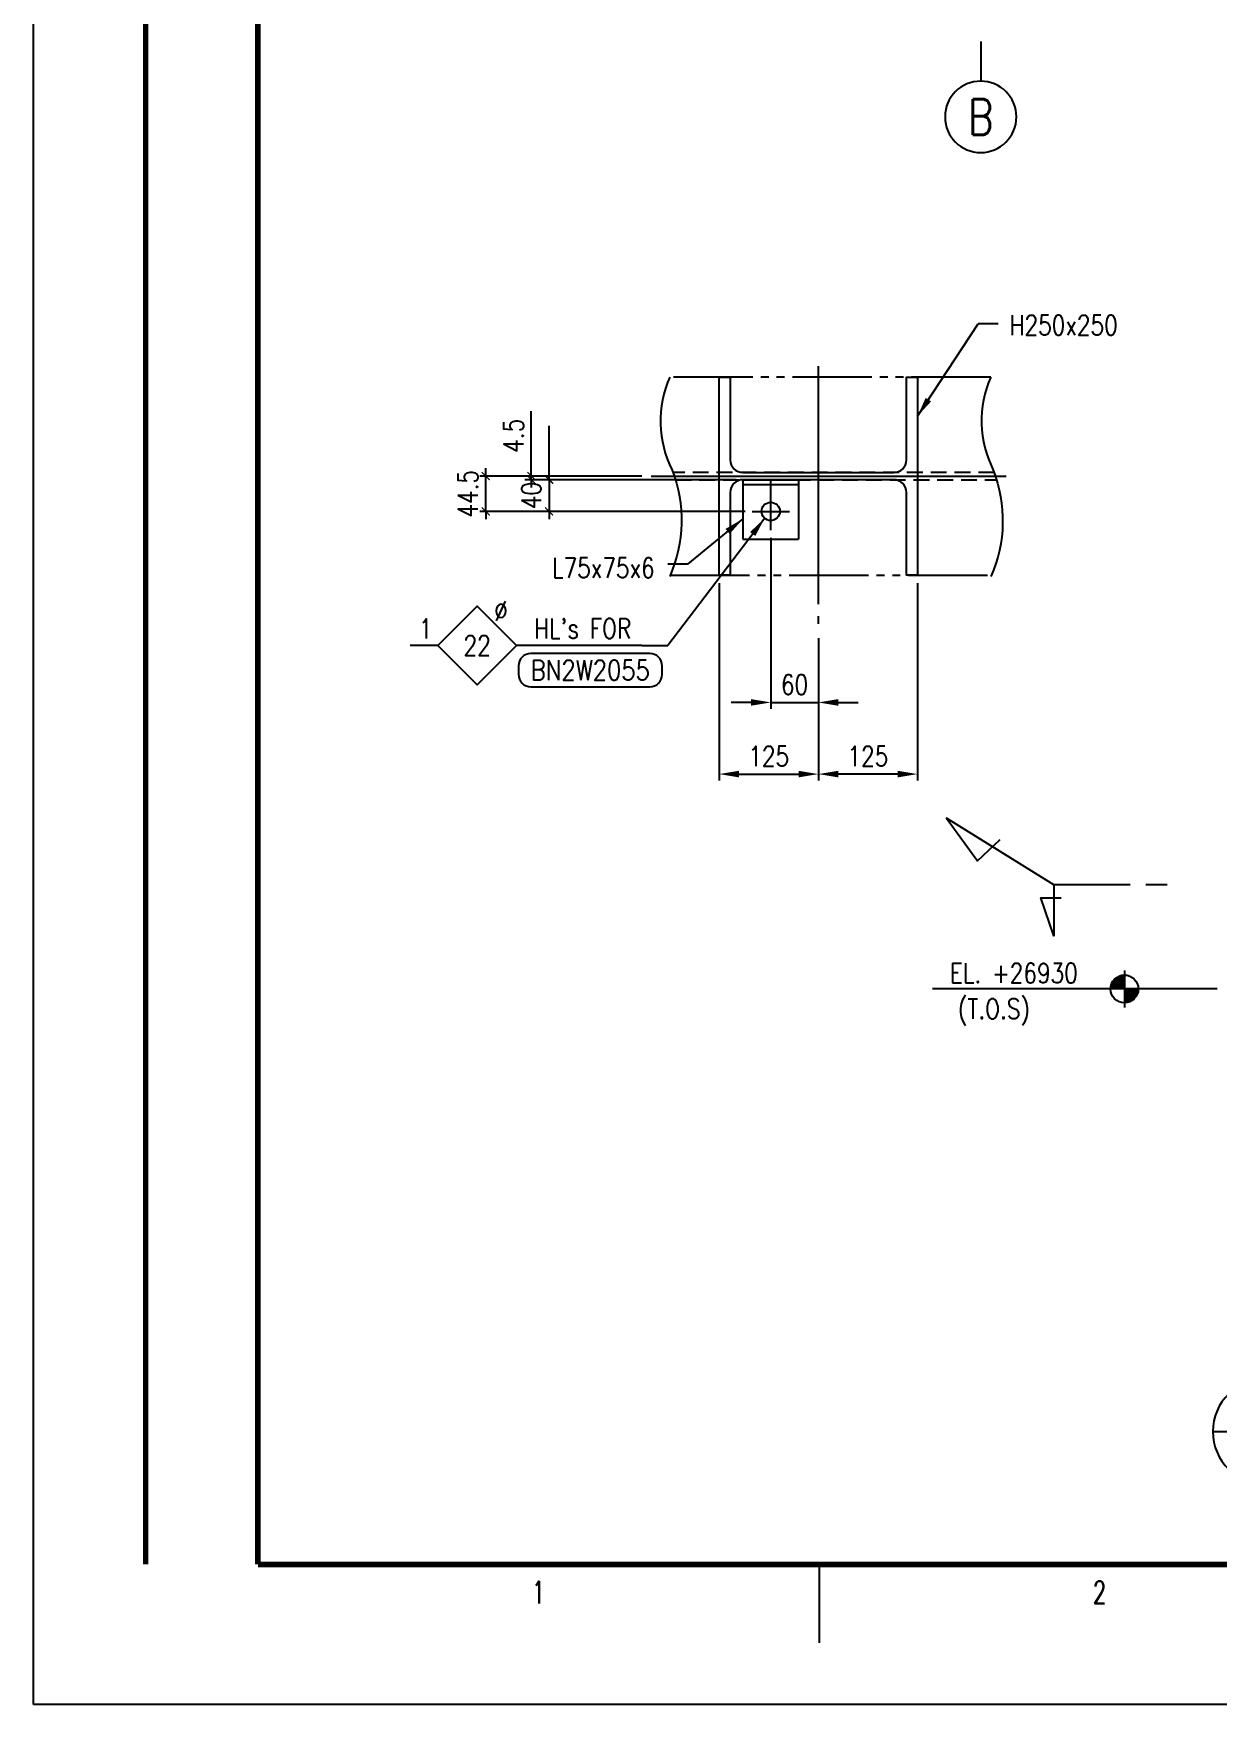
# Model space of a CAD drawing. Header units: millimetres. Extents: x 0 to 134087, y -49114 to 20834.
# Drawn here: x 31302 to 36526, y 0 to 7378 of the extents above; entities that cross this region are included whole.
import ezdxf
from ezdxf.enums import TextEntityAlignment as Align

# ---------------------------------------------------------------- set-up
doc = ezdxf.new("R2010")
doc.units = ezdxf.units.MM
doc.header["$LTSCALE"] = 35
for name, pattern in [('JNK-CENTER', [34, 30, -1.5, 1, -1.5]), ('JNK-HIDDEN', [3, 2, -1]), ('JNK-PHANTOM', [15, 10, -1, 1, -1, 1, -1])]:
    doc.linetypes.add(name, pattern=pattern)
for name, color, linetype in [('CEN-R', 1, 'JNK-CENTER'), ('CON-C', 4, 'Continuous'), ('CON-G', 3, 'Continuous'), ('CON-W', 7, 'Continuous'), ('CON-Y', 2, 'Continuous'), ('HID-Y', 2, 'JNK-HIDDEN'), ('PHA-M', 6, 'JNK-PHANTOM'), ('STL-OBJT', 7, 'Continuous')]:
    doc.layers.add(name, color=color, linetype=linetype)
doc.styles.add('ROMANS', font='ROMANS.shx', dxfattribs={"width": 0.8})
doc.styles.add('SIMPLEX', font='simplex.shx', dxfattribs={"width": 0.8})
doc.dimstyles.new('DIM35', dxfattribs={"dimscale": 35, "dimtxt": 2.5, "dimasz": 2.5, "dimexe": 0.8, "dimexo": 1, "dimgap": 1, "dimtad": 1, "dimdec": 1, "dimdsep": 46, "dimtxsty": 'SIMPLEX', "dimcen": 0, "dimclrd": 7, "dimclre": 7, "dimclrt": 2, "dimadec": 1, "dimazin": 2, "dimtfac": 1, "dimtdec": 1, "dimtix": 1, "dimtmove": 2, "dimatfit": 2, "dimfxl": 1, "dimtfill": 1, "dimarcsym": 1})
doc.dimstyles.new('DIM35_15', dxfattribs={"dimscale": 35, "dimtxt": 2.5, "dimasz": 2.5, "dimexe": 1, "dimexo": 1, "dimgap": 1, "dimtad": 1, "dimdec": 0, "dimlfac": 0.428571, "dimdsep": 46, "dimtxsty": 'SIMPLEX', "dimcen": 0, "dimclrd": 256, "dimclre": 256, "dimclrt": 2, "dimadec": 1, "dimazin": 2, "dimtfac": 1, "dimtdec": 0, "dimtix": 1, "dimtmove": 2, "dimatfit": 2, "dimfxl": 1, "dimarcsym": 1})
doc.dimstyles.new('DIM35x3.5', dxfattribs={"dimscale": 35, "dimtxt": 2.5, "dimasz": 2.5, "dimexe": 0.8, "dimexo": 1, "dimgap": 1, "dimtad": 1, "dimdec": 0, "dimlfac": 0.285714, "dimdsep": 46, "dimtxsty": 'SIMPLEX', "dimcen": 0, "dimclrd": 7, "dimclre": 7, "dimclrt": 2, "dimadec": 1, "dimazin": 2, "dimtfac": 1, "dimtdec": 0, "dimtix": 1, "dimtmove": 0, "dimatfit": 2, "dimfxl": 1, "dimtfill": 1, "dimarcsym": 1})

# ---------------------------------------------------------------- blocks, each defined once
blk = doc.blocks.new('col-line')
at = {"layer": 'CON-Y'}
blk.add_line((0, 3), (0, 8), dxfattribs=at)
blk.add_circle((0, 12.5), 4.5, dxfattribs=at)
at = {"layer": 'CON-C', "style": 'SIMPLEX', "width": 0.8}
blk.add_attdef('1', text='', height=4.5, dxfattribs=at).set_placement((0, 12.5), align=Align.MIDDLE_CENTER)
blk = doc.blocks.new('A$C5F3776D0')
at = {"layer": 'CEN-R'}
for p, q in [((0, -23.5), (0, 40)), ((-23.5, 0), (23.5, 0))]:
    blk.add_line(p, q, dxfattribs=at)
at = {"layer": 'CON-G'}
for p, q in [((-35, 40), (-35, -35)), ((-35, 40), (35, 40)), ((-35, 34), (35, 34)), ((35, 40), (35, -35)), ((-35, -35), (35, -35))]:
    blk.add_line(p, q, dxfattribs=at)
blk.add_circle((0, 0), 11.5, dxfattribs=at)
blk = doc.blocks.new('_ArchTick')
at = {"color": 0, "linetype": 'ByBlock', "const_width": 0.15}
blk.add_lwpolyline([(-0.5, -0.5), (0.5, 0.5)], dxfattribs=at)
blk = doc.blocks.new('*D423')
at = {"color": 7, "linetype": 'ByBlock', "lineweight": -2, "transparency": 16777216}
for p, q in [((34402.1, 5407.6), (33549.2, 5407.6)), ((33577.2, 5407.6), (33577.2, 5442.6)), ((33577.2, 5407.6), (33577.2, 5267.6)), ((34407.3, 5267.6), (33549.2, 5267.6)), ((33577.2, 5267.6), (33577.2, 5232.6))]:
    blk.add_line(p, q, dxfattribs=at)
at = {"layer": 'DEFPOINTS', "color": 0, "transparency": 16777216}
for p in [(34437.1, 5407.6, 0), (34442.3, 5267.6)]:
    blk.add_point(p, dxfattribs=at)
at = {"color": 7, "lineweight": -2, "transparency": 16777216, "xscale": 35, "yscale": 35, "zscale": 35}
for p, rotation in [((33577.2, 5407.6), 270), ((33577.2, 5267.6), 90)]:
    blk.add_blockref('_ArchTick', p, dxfattribs=dict(at, rotation=rotation))
at = {"color": 2, "transparency": 16777216, "insert": (33498.4, 5337.6), "char_height": 87.5, "attachment_point": 5, "rotation": 90, "style": 'SIMPLEX', "bg_fill": 3, "box_fill_scale": 1.1, "bg_fill_color": 256, "bg_fill_true_color": 13158600, "bg_fill_transparency": 0}
blk.add_mtext('40', dxfattribs=at)
at = {"layer": 'DEFPOINTS', "color": 0, "transparency": 16777216}
blk.add_point((33577.2, 5267.6), dxfattribs=at)
blk = doc.blocks.new('*D424')
at = {"color": 7, "linetype": 'ByBlock', "lineweight": -2, "transparency": 16777216}
for p, q in [((33498.4, 5423.3), (33498.4, 5710)), ((33986, 5423.3), (33470.4, 5423.3)), ((34367.1, 5407.6), (33470.4, 5407.6)), ((33498.4, 5407.6), (33498.4, 5423.3)), ((33498.4, 5407.6), (33498.4, 5372.6))]:
    blk.add_line(p, q, dxfattribs=at)
at = {"layer": 'DEFPOINTS', "color": 0, "transparency": 16777216}
for p in [(33498.4, 5423.3), (34021, 5423.3), (34402.1, 5407.6)]:
    blk.add_point(p, dxfattribs=at)
at = {"color": 7, "lineweight": -2, "transparency": 16777216, "xscale": 35, "yscale": 35, "zscale": 35}
for p, rotation in [((33498.4, 5423.3), 270), ((33498.4, 5407.6), 90)]:
    blk.add_blockref('_ArchTick', p, dxfattribs=dict(at, rotation=rotation))
at = {"color": 2, "transparency": 16777216, "insert": (33419.7, 5601.7), "char_height": 87.5, "attachment_point": 5, "rotation": 90, "style": 'SIMPLEX', "bg_fill": 3, "box_fill_scale": 1.1, "bg_fill_color": 256, "bg_fill_true_color": 13158600, "bg_fill_transparency": 0}
blk.add_mtext('4.5', dxfattribs=at)
blk = doc.blocks.new('*D425')
at = {"color": 7, "linetype": 'ByBlock', "lineweight": -2, "transparency": 16777216}
for p, q in [((33906, 5423.3), (33269.2, 5423.3)), ((33297.2, 5423.3), (33297.2, 5458.3)), ((33297.2, 5267.6), (33297.2, 5423.3)), ((34442.3, 5267.6), (33269.2, 5267.6)), ((33297.2, 5267.6), (33297.2, 5232.6))]:
    blk.add_line(p, q, dxfattribs=at)
at = {"layer": 'DEFPOINTS', "color": 0, "transparency": 16777216}
for p in [(33941, 5423.3), (34477.3, 5267.6, 0)]:
    blk.add_point(p, dxfattribs=at)
at = {"color": 7, "lineweight": -2, "transparency": 16777216, "xscale": 35, "yscale": 35, "zscale": 35}
for p, rotation in [((33297.2, 5423.3), 270), ((33297.2, 5267.6), 90)]:
    blk.add_blockref('_ArchTick', p, dxfattribs=dict(at, rotation=rotation))
at = {"color": 2, "transparency": 16777216, "insert": (33218.4, 5345.5), "char_height": 87.5, "attachment_point": 5, "rotation": 90, "style": 'SIMPLEX', "bg_fill": 3, "box_fill_scale": 1.1, "bg_fill_color": 256, "bg_fill_true_color": 13158600, "bg_fill_transparency": 0}
blk.add_mtext('44.5', dxfattribs=at)
at = {"layer": 'DEFPOINTS', "color": 0, "transparency": 16777216}
blk.add_point((33297.2, 5423.3), dxfattribs=at)
blk = doc.blocks.new('*D426')
at = {"color": 7, "linetype": 'ByBlock', "lineweight": -2, "transparency": 16777216}
for p, q in [((34554.6, 5150.3), (34554.6, 4396.3)), ((34764.6, 4708.3), (34764.6, 4396.3)), ((34467.1, 4424.3), (34379.6, 4424.3)), ((34554.6, 4424.3), (34764.6, 4424.3)), ((34852.1, 4424.3), (34939.6, 4424.3))]:
    blk.add_line(p, q, dxfattribs=at)
at = {"color": 7, "transparency": 16777216}
for points in [[(34467.1, 4438.9), (34467.1, 4409.7), (34554.6, 4424.3)], [(34852.1, 4438.9), (34852.1, 4409.7), (34764.6, 4424.3)]]:
    blk.add_solid(points, dxfattribs=at)
at = {"layer": 'DEFPOINTS', "color": 0, "transparency": 16777216}
for p in [(34554.6, 5185.3, 0), (34764.6, 4743.3)]:
    blk.add_point(p, dxfattribs=at)
at = {"color": 2, "transparency": 16777216, "insert": (34659.6, 4503), "char_height": 87.5, "attachment_point": 5, "style": 'SIMPLEX', "bg_fill": 3, "box_fill_scale": 1.1, "bg_fill_color": 256, "bg_fill_true_color": 13158600, "bg_fill_transparency": 0}
blk.add_mtext('60', dxfattribs=at)
at = {"layer": 'DEFPOINTS', "color": 0, "transparency": 16777216}
blk.add_point((34764.6, 4424.3), dxfattribs=at)
blk = doc.blocks.new('BOLTHOLE')
at = {"layer": 'CON-W'}
blk.add_line((25.7, 0), (9.9, 0), dxfattribs=at)
blk.add_lwpolyline([(0, 0), (4.95, 4.95), (9.9, 0), (4.95, -4.95)], close=True, dxfattribs=at)
at = {"layer": 'CON-Y', "style": 'SIMPLEX', "width": 0.8}
for s, p in [('%%C', (8.81, 3.12)), ("HL's FOR", (24.37, 0.9))]:
    blk.add_text(s, height=2.5, dxfattribs=at).set_placement(p, align=Align.RIGHT)
blk.add_attdef('4', text='', height=2.5, dxfattribs=at).set_placement((-0.69, 0.87), align=Align.RIGHT)
blk.add_attdef('22', text='', height=2.5, dxfattribs=at).set_placement((4.95, 0), align=Align.MIDDLE_CENTER)
blk = doc.blocks.new('boltmark')
at = {"layer": 'CON-Y'}
blk.add_lwpolyline([(0, -4.2), (15, -4.2, 0.414214), (16.56, -2.64), (16.56, -1.56, 0.414214), (15, 0), (0, 0, 0.414214), (-1.56, -1.56), (-1.56, -2.64, 0.414214)], format="xyb", close=True, dxfattribs=at)
at = {"layer": 'CON-G', "style": 'SIMPLEX', "width": 0.802523}
blk.add_attdef('BN2W1650', text='', height=2.5, dxfattribs=at).set_placement((0, -3.35), (15, -3.35), align=Align.FIT)
blk = doc.blocks.new('FS-MARK')
h = blk.add_hatch(color=256)
edge = h.paths.add_edge_path()
edge.add_arc((0, 0), 1.75, 90, 180)
edge.add_line((-1.75, 0), (0, 0))
edge.add_line((0, 0), (0, 1.75))
h = blk.add_hatch(color=256)
edge = h.paths.add_edge_path()
edge.add_line((0, 0), (0, -1.75))
edge.add_arc((0, 0), 1.75, 270, 360)
edge.add_line((1.75, 0), (0, 0))
for p, q in [((0, 2.33), (0, -2.33)), ((2.33, 0), (-2.33, 0))]:
    blk.add_line(p, q)
blk.add_circle((0, 0), 1.75)
at = {"layer": 'CON-Y', "style": 'SIMPLEX', "width": 0.8}
blk.add_attdef('F.S.', (3.19, 1), '', height=2.5, dxfattribs=at)
blk = doc.blocks.new('SECTITLE')
at = {"layer": 'CON-G'}
for p, q in [((-1.7, 0), (44.1, 0)), ((5, -6.7), (20.86, -6.7))]:
    blk.add_line(p, q, dxfattribs=at)
blk.add_arc((5, 0), 6.7, 0, 270, dxfattribs=at)
at = {"layer": 'CON-C', "style": 'SIMPLEX', "width": 0.8}
for tag, p in [('A', (5.06, 1.04)), ('ELEVATION', (27.83, 1.22))]:
    blk.add_attdef(tag, text='', height=4.5, dxfattribs=at).set_placement(p, align=Align.CENTER)
at = {"layer": 'CON-Y', "style": 'SIMPLEX', "width": 0.8}
blk.add_attdef('SCALE', text='', height=2.5, dxfattribs=at).set_placement((44.9, -3.72), align=Align.RIGHT)
blk.add_attdef('H0000-0000', (1.54, -4.72), '', height=2.5, dxfattribs=at)
blk = doc.blocks.new('SECMARK4')
at = {"layer": 'CON-C'}
blk.add_line((0, 0), (-2.72, 0), dxfattribs=at)
blk.add_lwpolyline([(-4.67, 0), (-14.32, 0), (-14.32, -6.45), (-15.93, -1.66), (-13.39, -1.66)], dxfattribs=at)
at = {"layer": 'CON-C', "style": 'SIMPLEX', "width": 0.8}
blk.add_attdef('TAG', text='', height=3.5, dxfattribs=at).set_placement((-7.82, -4.86), align=Align.CENTER)
blk = doc.blocks.new('*D481')
at = {"color": 7, "linetype": 'ByBlock', "lineweight": -2, "transparency": 16777216}
for p, q in [((34327.1, 4950.8), (34327.1, 4079.9)), ((34764.6, 4673.3), (34764.6, 4079.9)), ((34414.6, 4107.9), (34677.1, 4107.9))]:
    blk.add_line(p, q, dxfattribs=at)
at = {"color": 7, "transparency": 16777216}
for points in [[(34414.6, 4122.5), (34414.6, 4093.4), (34327.1, 4107.9)], [(34677.1, 4122.5), (34677.1, 4093.4), (34764.6, 4107.9)]]:
    blk.add_solid(points, dxfattribs=at)
at = {"layer": 'DEFPOINTS', "color": 0, "transparency": 16777216}
for p in [(34327.1, 4985.8, 0), (34764.6, 4708.3), (34764.6, 4107.9)]:
    blk.add_point(p, dxfattribs=at)
at = {"color": 2, "transparency": 16777216, "insert": (34545.8, 4186.7), "char_height": 87.5, "attachment_point": 5, "style": 'SIMPLEX', "bg_fill": 3, "box_fill_scale": 1.1, "bg_fill_color": 256, "bg_fill_true_color": 13158600, "bg_fill_transparency": 0}
blk.add_mtext('125', dxfattribs=at)
blk = doc.blocks.new('*D482')
at = {"color": 7, "linetype": 'ByBlock', "lineweight": -2, "transparency": 16777216}
for p, q in [((35202.1, 4950.8), (35202.1, 4079.9)), ((34764.6, 4673.3), (34764.6, 4079.9)), ((35114.6, 4107.9), (34852.1, 4107.9))]:
    blk.add_line(p, q, dxfattribs=at)
at = {"color": 7, "transparency": 16777216}
for points in [[(34852.1, 4122.5), (34852.1, 4093.4), (34764.6, 4107.9)], [(35114.6, 4122.5), (35114.6, 4093.4), (35202.1, 4107.9)]]:
    blk.add_solid(points, dxfattribs=at)
at = {"layer": 'DEFPOINTS', "color": 0, "transparency": 16777216}
for p in [(35202.1, 4985.8, 0), (34764.6, 4708.3), (34764.6, 4107.9)]:
    blk.add_point(p, dxfattribs=at)
at = {"color": 2, "transparency": 16777216, "insert": (34983.3, 4186.7), "char_height": 87.5, "attachment_point": 5, "style": 'SIMPLEX', "bg_fill": 3, "box_fill_scale": 1.1, "bg_fill_color": 256, "bg_fill_true_color": 13158600, "bg_fill_transparency": 0}
blk.add_mtext('125', dxfattribs=at)

msp = doc.modelspace()

# ---------------------------------------------------------------- linework, layer by layer
at = {"color": 7}
for p, q in [((31301.8841, 0), (31301.8841, 20819.8781)), ((34767.7377, 618.9025), (34767.7377, 272.3171)), ((60736.8841, 0), (31301.8841, 0))]:
    msp.add_line(p, q, dxfattribs=at)
msp.add_line((36523.8719, 3159.5606), (35268.1622, 3159.5606))
at = {"color": 7, "const_width": 24.7561}
for points in [[(32292.128, 618.9025), (32292.128, 20213.3537)], [(31797.006, 20200.9756), (31797.006, 618.9025)], [(32292.128, 618.9025), (60130.3597, 618.9025)]]:
    msp.add_lwpolyline(points, dxfattribs=at)
at = {"layer": 'CEN-R'}
for p, q in [((34026.4914, 5423.3392), (35593.8993, 5423.3392)), ((34199.1318, 5423.3392), (35438.9903, 5423.3392))]:
    msp.add_line(p, q, dxfattribs=at)
at = {"layer": 'CON-C'}
msp.add_lwpolyline([(35802.9427, 3619.4068), (35329.562, 3913.8114), (35466.6277, 3724.8566), (35566.6764, 3818.6749)], dxfattribs=at)
at = {"layer": 'CON-G', "elevation": 0}
msp.add_lwpolyline([(34327.0737, 5860.8396), (34376.0738, 5860.8396), (34376.0738, 5495.0893, 0.414213562), (34432.0738, 5439.0892), (35097.0745, 5439.0892, 0.414213562), (35153.0746, 5495.0893), (35153.0746, 5860.8396), (35202.0746, 5860.8396), (35202.0746, 4985.8387), (35153.0746, 4985.8387), (35153.0746, 5351.5891, 0.414213562), (35097.0745, 5407.5892), (34432.0738, 5407.5892, 0.414213562), (34376.0738, 5351.5891), (34376.0738, 4985.8387), (34327.0737, 4985.8387)], format="xyb", close=True, dxfattribs=at)
at = {"layer": 'CON-W'}
for p, q in [((34187.519, 5034.1637, 0), (34100.019, 5034.1637, 0)), ((33086.2969, 4675.331), (32963.3205, 4675.331)), ((33985.6865, 4675.331), (34100.5992, 4675.331))]:
    msp.add_line(p, q, dxfattribs=at)
at = {"layer": 'HID-Y', "color": 6}
for p, q in [((35540.6038, 5439.0892), (34123.7417, 5439.0892)), ((34134.303, 5407.5892), (35551.1651, 5407.5892))]:
    msp.add_line(p, q, dxfattribs=at)
at = {"layer": 'PHA-M'}
for p, q in [((35525.6768, 5860.8392), (34108.8147, 5860.8392)), ((34111.1729, 4985.8392), (35528.0349, 4985.8392))]:
    msp.add_line(p, q, dxfattribs=at)
at = {"layer": 'PHA-M', "linetype": 'ByBlock'}
for points in [[(34108.8147, 5860.8392, 0.224731575), (34119.6432, 5449.9766, -0.198847876), (34108.8147, 4980.4257)], [(35525.6768, 5860.8392, 0.224731575), (35536.5052, 5449.9766, -0.198847876), (35525.6768, 4980.4257)]]:
    msp.add_lwpolyline(points, format="xyb", dxfattribs=at)
at = {"layer": 'STL-OBJT'}
msp.add_line((35557.8878, 6094.9349), (35470.3878, 6094.9349), dxfattribs=at)

# ---------------------------------------------------------------- block references
at = {"xscale": 35, "yscale": 35, "zscale": 35}
msp.add_blockref('BOLTHOLE', (33086.2969, 4675.331), dxfattribs=at).add_auto_attribs({'4': '1', '22': '22'})
ref = msp.add_blockref('boltmark', (33496.1327, 4640.331), dxfattribs=dict(xscale=35, yscale=35, zscale=35))
ref.add_attrib('BN2W1650', 'BN2W2055', dxfattribs={"layer": 'CON-G', "height": 87.5, "style": 'SIMPLEX', "width": 0.782585}).set_placement((33496.1327, 4523.0927), (34021.1168, 4523.0927), align=Align.FIT)
at = {"layer": 'CON-W'}
ref = msp.add_blockref('col-line', (35480.903, 7446.9178, 0), dxfattribs=dict(at, xscale=-35, yscale=35, zscale=35, rotation=180))
ref.add_attrib('1', 'B', dxfattribs={"layer": 'CON-C', "height": 157.5, "style": 'SIMPLEX', "width": 0.8}).set_placement((35480.903, 7009.4178, 0), align=Align.MIDDLE_CENTER)
for name, p, xscale, yscale, zscale in [('A$C5F3776D0', (34554.5742, 5267.5896, 0), 3.499989845362795, 3.499989845362795, 3.499989845362795), ('SECMARK4', (36304.026, 3619.4068), 35, 35, 35), ('FS-MARK', (36115.0814, 3159.5606), 35, 35, 35)]:
    msp.add_blockref(name, p, dxfattribs=dict(at, xscale=xscale, yscale=yscale, zscale=zscale))
ref = msp.add_blockref('SECTITLE', (36564.7057, 1205.2127), dxfattribs=dict(at, xscale=35, yscale=35, zscale=35))
ref.add_attrib('H0000-0000', 'THIS DWG.', (36646.2601, 1040.0127), dxfattribs={"layer": 'CON-Y', "height": 87.5, "style": 'SIMPLEX', "width": 0.8})
ref.add_attrib('A', '51', dxfattribs={"layer": 'CON-C', "height": 157.5, "style": 'SIMPLEX', "width": 0.8}).set_placement((36741.8057, 1241.6127), align=Align.CENTER)
ref.add_attrib('ELEVATION', 'DETAIL', dxfattribs={"layer": 'CON-C', "height": 157.5, "style": 'SIMPLEX', "width": 0.8}).set_placement((37538.7557, 1247.9127), align=Align.CENTER)

# ---------------------------------------------------------------- texts
at = {"color": 7, "style": 'ROMANS', "width": 0.7}
for s, p in [('1', (33529.9329, 495.122)), ('2', (36005.5426, 495.122))]:
    msp.add_text(s, height=99.0244, dxfattribs=at).set_placement(p, align=Align.MIDDLE)
at = {"layer": 'CON-W', "color": 2, "style": 'SIMPLEX', "width": 0.8}
msp.add_text('L75x75x6', height=87.5, dxfattribs=at).set_placement((33589.6802, 4974.6961, 0))
at = {"layer": 'CON-Y', "style": 'SIMPLEX', "width": 0.8}
for s, p in [('H250x250', (35608.4054, 6046.0353)), ('EL. +26930', (35345.1103, 3185.6725)), ('(T.O.S)', (35380.2807, 3027.6771))]:
    msp.add_text(s, height=87.5, dxfattribs=at).set_placement(p)

# ---------------------------------------------------------------- leaders
at = {"layer": 'CON-W'}
for points, dimstyle in [([(35202.0746, 5688.1249), (35470.3878, 6094.9349)], 'DIM35'), ([(34432.0745, 5234.822, 0), (34187.519, 5034.1637, 0)], 'DIM35_15')]:
    msp.add_leader(points, dimstyle=dimstyle, override={"dimgap": 1, "dimtad": 0}, dxfattribs=at)

# ---------------------------------------------------------------- next in the draw order: dimensions: what is measured, and where the dimension line sits
dim = msp.add_linear_dim(base=(33577.1967, 5267.5896), p1=(34437.0742, 5407.5892, 0), p2=(34442.3241, 5267.5896), angle=90, dimstyle='DIM35x3.5', override={"dimasz": 1, "dimblk1": 'ArchTick', "dimblk2": 'ArchTick', "dimsah": 1})
dim.commit()
dim.dimension.update_dxf_attribs({"geometry": '*D423', "text_midpoint": (33498.4467, 5337.5894)})
dim = msp.add_linear_dim(base=(34764.5742, 4424.2701), p1=(34554.5742, 5185.3398, 0), p2=(34764.5742, 4743.3307), dimstyle='DIM35x3.5')
dim.commit()
dim.dimension.update_dxf_attribs({"geometry": '*D426', "text_midpoint": (34659.5742, 4503.0201)})

# ---------------------------------------------------------------- next in the draw order: linework, layer by layer
at = {"layer": 'CEN-R'}
msp.add_line((34764.5742, 5908.0553), (34764.5742, 4749.2145), dxfattribs=at)

# ---------------------------------------------------------------- next in the draw order: dimensions: what is measured, and where the dimension line sits
dim = msp.add_linear_dim(base=(33498.4467, 5423.3392), p1=(34402.0742, 5407.5892), p2=(34020.9725, 5423.3392), angle=90, dimstyle='DIM35x3.5', override={"dimasz": 1, "dimdec": 1, "dimblk1": 'ArchTick', "dimblk2": 'ArchTick', "dimsah": 1})
dim.commit()
dim.dimension.update_dxf_attribs({"geometry": '*D424', "text_midpoint": (33498.4467, 5601.6725), "dimtype": 160})

# ---------------------------------------------------------------- next in the draw order: dimensions: what is measured, and where the dimension line sits
dim = msp.add_linear_dim(base=(33297.1967, 5423.3392), p1=(34477.3241, 5267.5896, 0), p2=(33940.9515, 5423.3392), angle=90, dimstyle='DIM35x3.5', override={"dimasz": 1, "dimdec": 1, "dimblk1": 'ArchTick', "dimblk2": 'ArchTick', "dimsah": 1})
dim.commit()
dim.dimension.update_dxf_attribs({"geometry": '*D425', "text_midpoint": (33218.4467, 5345.4644)})

# ---------------------------------------------------------------- next in the draw order: linework, layer by layer
msp.add_line((33577.1967, 5423.3392), (33577.1967, 5644.7666))

# ---------------------------------------------------------------- next in the draw order: leaders
at = {"layer": 'CON-W'}
msp.add_leader([(34527.9228, 5237.4274), (34100.5992, 4675.331)], dimstyle='DIM35_15', override={"dimgap": 1, "dimtad": 0}, dxfattribs=at)

# ---------------------------------------------------------------- next in the draw order: dimensions: what is measured, and where the dimension line sits
dim = msp.add_linear_dim(base=(34764.5742, 4107.9429), p1=(34327.0737, 4985.8387, 0), p2=(34764.5742, 4708.3307), dimstyle='DIM35x3.5')
dim.commit()
dim.dimension.update_dxf_attribs({"geometry": '*D481', "text_midpoint": (34545.824, 4186.6929)})

# ---------------------------------------------------------------- next in the draw order: dimensions: what is measured, and where the dimension line sits
dim = msp.add_linear_dim(base=(34764.5742, 4107.9429), p1=(35202.0746, 4985.8387, 0), p2=(34764.5742, 4708.3307), angle=180, dimstyle='DIM35x3.5')
dim.commit()
dim.dimension.update_dxf_attribs({"geometry": '*D482', "text_midpoint": (34983.3244, 4186.6929)})

doc.saveas('drawing.dxf')
